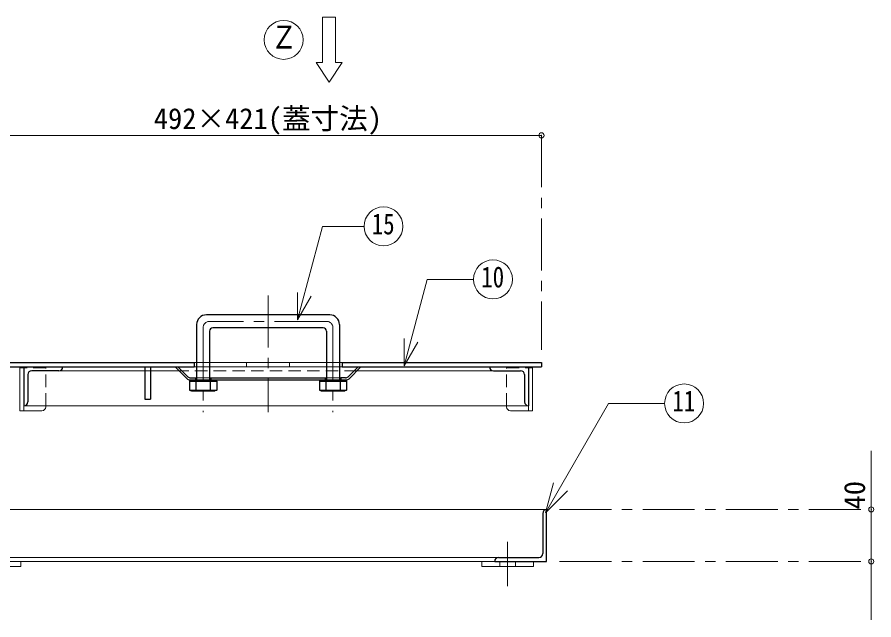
# Model space of a CAD drawing. Units: millimetres, scale not verified. Extents: x -1691 to 1549, y -1119 to 1129.
# Drawn here: x -909 to -249, y -125 to 339 of the extents above; entities that cross this region are included whole.
import ezdxf
from ezdxf.enums import TextEntityAlignment as Align

# ---------------------------------------------------------------- set-up
doc = ezdxf.new("R2010")
doc.units = ezdxf.units.MM
doc.header["$LTSCALE"] = 8
doc.header["$PDMODE"] = 32
doc.header["$PDSIZE"] = 4
doc.linetypes.add('CHAIN1', pattern=[8, 5, -1, 1, -1])
doc.linetypes.add('DASHED1', pattern=[1.8, 1.2, -0.6])
doc.layers.add('0-0_ﾚｲﾔ1', color=4, linetype='Continuous', lineweight=9)
doc.styles.add('ＭＳ ゴシック', font='')
doc.styles.get('ＭＳ ゴシック').set_extended_font_data('MS Gothic')

msp = doc.modelspace()

# ---------------------------------------------------------------- linework, layer by layer
at = {"layer": '0-0_ﾚｲﾔ1', "color": 7, "lineweight": 18}
for p, q in [((-663.637, 339.091), (-673.637, 339.091)), ((-673.637, 304.091), (-673.637, 339.091)), ((-663.637, 304.091), (-663.637, 339.091)), ((-678.637, 304.091), (-673.637, 304.091)), ((-678.637, 304.091), (-668.637, 289.091)), ((-668.637, 289.091), (-658.637, 304.091)), ((-663.637, 304.091), (-658.637, 304.091)), ((-692.937, 106.033), (-673.644, 178.033)), ((-641.749, 178.033), (-673.644, 178.033)), ((-610.929, 70.72), (-593.118, 137.191)), ((-557.433, 137.191), (-593.118, 137.191)), ((-692.937, 106.033), (-692.937, 127.033)), ((-692.937, 106.033), (-682.437, 124.219)), ((-610.929, 70.72), (-610.929, 91.72)), ((-610.929, 70.72), (-600.429, 88.907)), ((-772.637, 73.091), (-770.637, 73.091)), ((-760.637, 73.091), (-732.221, 73.091)), ((-732.221, 73.091), (-732.221, 69.891)), ((-699.054, 73.091), (-699.054, 69.891)), ((-699.054, 73.091), (-670.637, 73.091)), ((-660.637, 73.091), (-658.637, 73.091)), ((-906.837, 69.091), (-903.637, 69.091)), ((-906.837, 69.091), (-906.837, 36.091)), ((-770.637, 69.891), (-772.637, 69.891)), ((-732.221, 69.891), (-760.637, 69.891)), ((-670.637, 69.891), (-699.054, 69.891)), ((-658.637, 69.891), (-660.637, 69.891)), ((-511.937, 69.091), (-515.137, 69.091)), ((-511.937, 69.091), (-511.937, 36.091)), ((-771.637, 61.391), (-770.637, 61.391)), ((-771.637, 59.891), (-770.637, 59.891)), ((-760.637, 61.391), (-759.637, 61.391)), ((-760.637, 59.891), (-759.637, 59.891)), ((-670.637, 61.391), (-671.637, 61.391)), ((-670.637, 59.891), (-671.637, 59.891)), ((-659.637, 61.391), (-660.637, 61.391)), ((-659.637, 59.891), (-660.637, 59.891)), ((-903.637, 39.891), (-903.637, 36.091)), ((-515.137, 39.891), (-515.137, 36.091)), ((-502.084, -42.62), (-453.396, 41.711)), ((-410.268, 41.711), (-453.396, 41.711)), ((-906.837, 36.091), (-903.637, 36.091)), ((-511.937, 36.091), (-515.137, 36.091)), ((-502.084, -42.62), (-495.873, -19.438)), ((-502.084, -42.62), (-485.114, -25.649)), ((-501.137, -39.909), (-1351.137, -39.909)), ((-1314.137, -76.909), (-538.137, -76.909)), ((-1311.137, -79.909), (-541.137, -79.909))]:
    msp.add_line(p, q, dxfattribs=at)
at = {"layer": '0-0_ﾚｲﾔ1'}
for p, q in [((-505.137, 248.091), (-926.137, 248.091)), ((-732.221, 73.091), (-699.054, 73.091)), ((-876.637, 66.891), (-810.637, 66.891)), ((-806.137, 66.891), (-784.137, 66.891)), ((-732.221, 69.891), (-699.054, 69.891)), ((-647.137, 66.891), (-542.137, 66.891)), ((-903.637, 39.891), (-515.137, 39.891)), ((-886.837, 39.091), (-886.837, 39.891)), ((-531.937, 39.091), (-531.937, 39.891)), ((-889.837, 36.091), (-903.637, 36.091)), ((-528.937, 36.091), (-515.137, 36.091)), ((-251.137, 5.091), (-251.137, -124.909)), ((-946.137, -83.909), (-906.137, -83.909)), ((-906.137, -83.909), (-906.137, -79.909)), ((-551.137, -83.909), (-551.137, -79.909)), ((-551.137, -83.909), (-511.137, -83.909)), ((-511.137, -83.909), (-511.137, -79.909))]:
    msp.add_line(p, q, dxfattribs=at)
at = {"layer": '0-0_ﾚｲﾔ1', "linetype": 'CHAIN1'}
for p, q in [((-505.137, 248.091), (-505.137, 83.091)), ((-715.637, 124.891), (-715.637, 34.891)), ((-765.637, 99.891), (-765.637, 34.891)), ((-670.637, 104.891), (-760.637, 104.891)), ((-665.637, 99.891), (-665.637, 34.891)), ((-491.137, -39.909), (-251.137, -39.909)), ((-531.137, -98.909), (-531.137, -64.909)), ((-491.137, -79.909), (-251.137, -79.909))]:
    msp.add_line(p, q, dxfattribs=at)
at = {"layer": '0-0_ﾚｲﾔ1', "color": 5, "lineweight": 25}
for p, q in [((-668.137, 109.891), (-763.137, 109.891)), ((-770.637, 102.391), (-770.637, 59.391)), ((-673.137, 99.891), (-758.137, 99.891)), ((-660.637, 102.391), (-660.637, 59.391)), ((-760.637, 97.391), (-760.637, 59.391)), ((-670.637, 97.391), (-670.637, 59.391)), ((-926.137, 73.091), (-772.637, 73.091)), ((-772.637, 73.091), (-772.637, 69.891)), ((-658.637, 73.091), (-658.637, 69.891)), ((-658.637, 73.091), (-505.137, 73.091)), ((-505.137, 73.091), (-505.137, 69.891)), ((-938.637, 69.891), (-772.637, 69.891)), ((-903.637, 69.891), (-903.637, 39.891)), ((-876.637, 66.891), (-897.637, 66.891)), ((-806.137, 69.891), (-806.137, 44.891)), ((-778.016, 60.77), (-787.137, 69.891)), ((-777.395, 62.27), (-785.016, 69.891)), ((-658.637, 69.891), (-505.137, 69.891)), ((-653.88, 62.27), (-646.259, 69.891)), ((-653.259, 60.77), (-644.137, 69.891)), ((-542.137, 66.891), (-521.137, 66.891)), ((-515.137, 69.891), (-515.137, 39.891)), ((-900.637, 63.891), (-900.637, 42.891)), ((-776.137, 58.891), (-774.637, 59.391)), ((-775.895, 59.891), (-771.637, 59.891)), ((-774.637, 59.391), (-756.637, 59.391)), ((-759.637, 61.391), (-759.637, 59.891)), ((-759.637, 59.891), (-671.637, 59.891)), ((-676.137, 58.891), (-674.637, 59.391)), ((-674.637, 59.391), (-656.637, 59.391)), ((-665.637, 59.391), (-660.137, 58.891)), ((-660.137, 58.891), (-656.637, 59.391)), ((-518.137, 63.891), (-518.137, 42.891)), ((-776.137, 58.891), (-755.137, 58.891)), ((-776.137, 58.891), (-776.137, 51.891)), ((-771.137, 58.891), (-771.137, 51.891)), ((-760.137, 58.891), (-760.137, 51.891)), ((-676.137, 58.891), (-655.137, 58.891)), ((-671.137, 58.891), (-671.137, 51.891)), ((-776.137, 51.891), (-755.137, 51.891)), ((-776.137, 51.891), (-774.637, 51.391)), ((-774.637, 51.391), (-771.137, 51.891)), ((-774.637, 51.391), (-756.637, 51.391)), ((-771.137, 51.891), (-765.637, 51.391)), ((-765.637, 51.391), (-760.137, 51.891)), ((-760.137, 51.891), (-756.637, 51.391)), ((-676.137, 51.891), (-655.137, 51.891)), ((-674.637, 51.391), (-656.637, 51.391)), ((-655.137, 51.891), (-656.637, 51.391)), ((-504.137, -42.909), (-504.137, -73.909)), ((-501.137, -79.909), (-501.137, -39.909)), ((-538.137, -76.909), (-507.137, -76.909)), ((-541.137, -79.909), (-501.137, -79.909))]:
    msp.add_line(p, q, dxfattribs=at)
at = {"layer": '0-0_ﾚｲﾔ1', "linetype": 'DASHED1'}
for p, q in [((-770.637, 73.091), (-760.637, 73.091)), ((-670.637, 73.091), (-660.637, 73.091)), ((-886.837, 69.091), (-903.637, 69.091)), ((-886.837, 39.891), (-886.837, 69.091)), ((-806.137, 66.891), (-810.637, 66.891)), ((-647.137, 66.891), (-784.137, 66.891)), ((-770.637, 69.891), (-760.637, 69.891)), ((-670.637, 69.891), (-660.637, 69.891)), ((-531.937, 69.091), (-515.137, 69.091)), ((-531.937, 39.891), (-531.937, 69.091)), ((-770.637, 61.391), (-760.637, 61.391)), ((-770.637, 59.891), (-760.637, 59.891)), ((-670.637, 61.391), (-660.637, 61.391)), ((-670.637, 59.891), (-660.637, 59.891)), ((-537.137, -83.909), (-537.137, -79.909)), ((-525.137, -83.909), (-525.137, -79.909))]:
    msp.add_line(p, q, dxfattribs=at)
at = {"layer": '0-0_ﾚｲﾔ1', "color": 5, "lineweight": 25}
for points in [[(-810.637, 69.891), (-810.637, 44.891), (-806.137, 44.891)], [(-775.273, 61.391), (-771.637, 61.391), (-771.637, 59.891)], [(-774.637, 59.391), (-771.137, 58.891), (-765.637, 59.391)], [(-765.637, 59.391), (-760.137, 58.891), (-756.637, 59.391)], [(-759.637, 61.391), (-671.637, 61.391), (-671.637, 59.891)], [(-756.637, 59.391), (-755.137, 58.891), (-755.137, 51.891), (-756.637, 51.391)], [(-674.637, 59.391), (-671.137, 58.891), (-665.637, 59.391)], [(-656.001, 61.391), (-659.637, 61.391), (-659.637, 59.891), (-655.38, 59.891)], [(-656.637, 59.391), (-655.137, 58.891), (-655.137, 51.891)], [(-676.137, 58.891), (-676.137, 51.891), (-674.637, 51.391), (-671.137, 51.891)], [(-660.137, 58.891), (-660.137, 51.891), (-656.637, 51.391)], [(-671.137, 51.891), (-665.637, 51.391), (-660.137, 51.891)]]:
    msp.add_lwpolyline(points, dxfattribs=at)
at = {"layer": '0-0_ﾚｲﾔ1', "color": 7, "lineweight": 18}
for centre in [(-703.637, 321.591), (-626.749, 178.033), (-542.433, 137.191), (-395.268, 41.711)]:
    msp.add_circle(centre, 15, dxfattribs=at)
at = {"layer": '0-0_ﾚｲﾔ1', "color": 5, "lineweight": 25}
for centre, radius, start, end in [((-763.137, 102.391), 7.5, 90, 180), ((-668.137, 102.391), 7.5, 0, 90), ((-758.137, 97.391), 2.5, 90, 180), ((-673.137, 97.391), 2.5, 0, 90), ((-897.637, 63.891), 3, 90, 180), ((-876.637, 69.891), 3, 270, 0), ((-542.137, 69.891), 3, 180, 270), ((-521.137, 63.891), 3, 0, 90), ((-775.895, 62.891), 3, 225, 270), ((-775.273, 64.391), 3, 225, 270), ((-656.001, 64.391), 3, 270, 315), ((-655.38, 62.891), 3, 270, 315), ((-903.637, 42.891), 3, 270, 0), ((-515.137, 42.891), 3, 180, 270), ((-501.137, -42.909), 3, 90, 180), ((-538.137, -79.909), 3, 90, 180), ((-507.137, -73.909), 3, 270, 0)]:
    msp.add_arc(centre, radius, start, end, dxfattribs=at)
at = {"layer": '0-0_ﾚｲﾔ1', "linetype": 'CHAIN1'}
for centre, start, end in [((-760.637, 99.891), 90, 180), ((-670.637, 99.891), 0, 90)]:
    msp.add_arc(centre, 5, start, end, dxfattribs=at)
at = {"layer": '0-0_ﾚｲﾔ1'}
for centre, start, end in [((-889.837, 39.091), 270, 0), ((-528.937, 39.091), 180, 270)]:
    msp.add_arc(centre, 3, start, end, dxfattribs=at)
at = {"layer": '0-0_ﾚｲﾔ1', "color": 1}
for p in [(-505.137, 248.091), (-251.137, -39.909), (-251.137, -79.909)]:
    msp.add_point(p, dxfattribs=at)

# ---------------------------------------------------------------- texts
at = {"layer": '0-0_ﾚｲﾔ1', "color": 7, "style": 'ＭＳ ゴシック'}
for s, height, width, p in [('Ｚ', 17.6, 0.85, (-713.637, 309.591)), ('15', 16.13, 0.8, (-635.749, 167.033)), ('10', 16.13, 0.8, (-551.433, 126.191)), ('11', 16.13, 0.8, (-404.268, 30.711))]:
    msp.add_text(s, height=height, dxfattribs=dict(at, width=width)).set_placement(p, align=Align.BOTTOM_LEFT)
msp.add_text('492×421(蓋寸法)', height=16.13, dxfattribs=at).set_placement((-803.637, 248.091), align=Align.BOTTOM_LEFT)
msp.add_text('40', height=16.13, rotation=90, dxfattribs=at).set_placement((-251.137, -39.909), align=Align.BOTTOM_LEFT)

doc.saveas('drawing.dxf')
